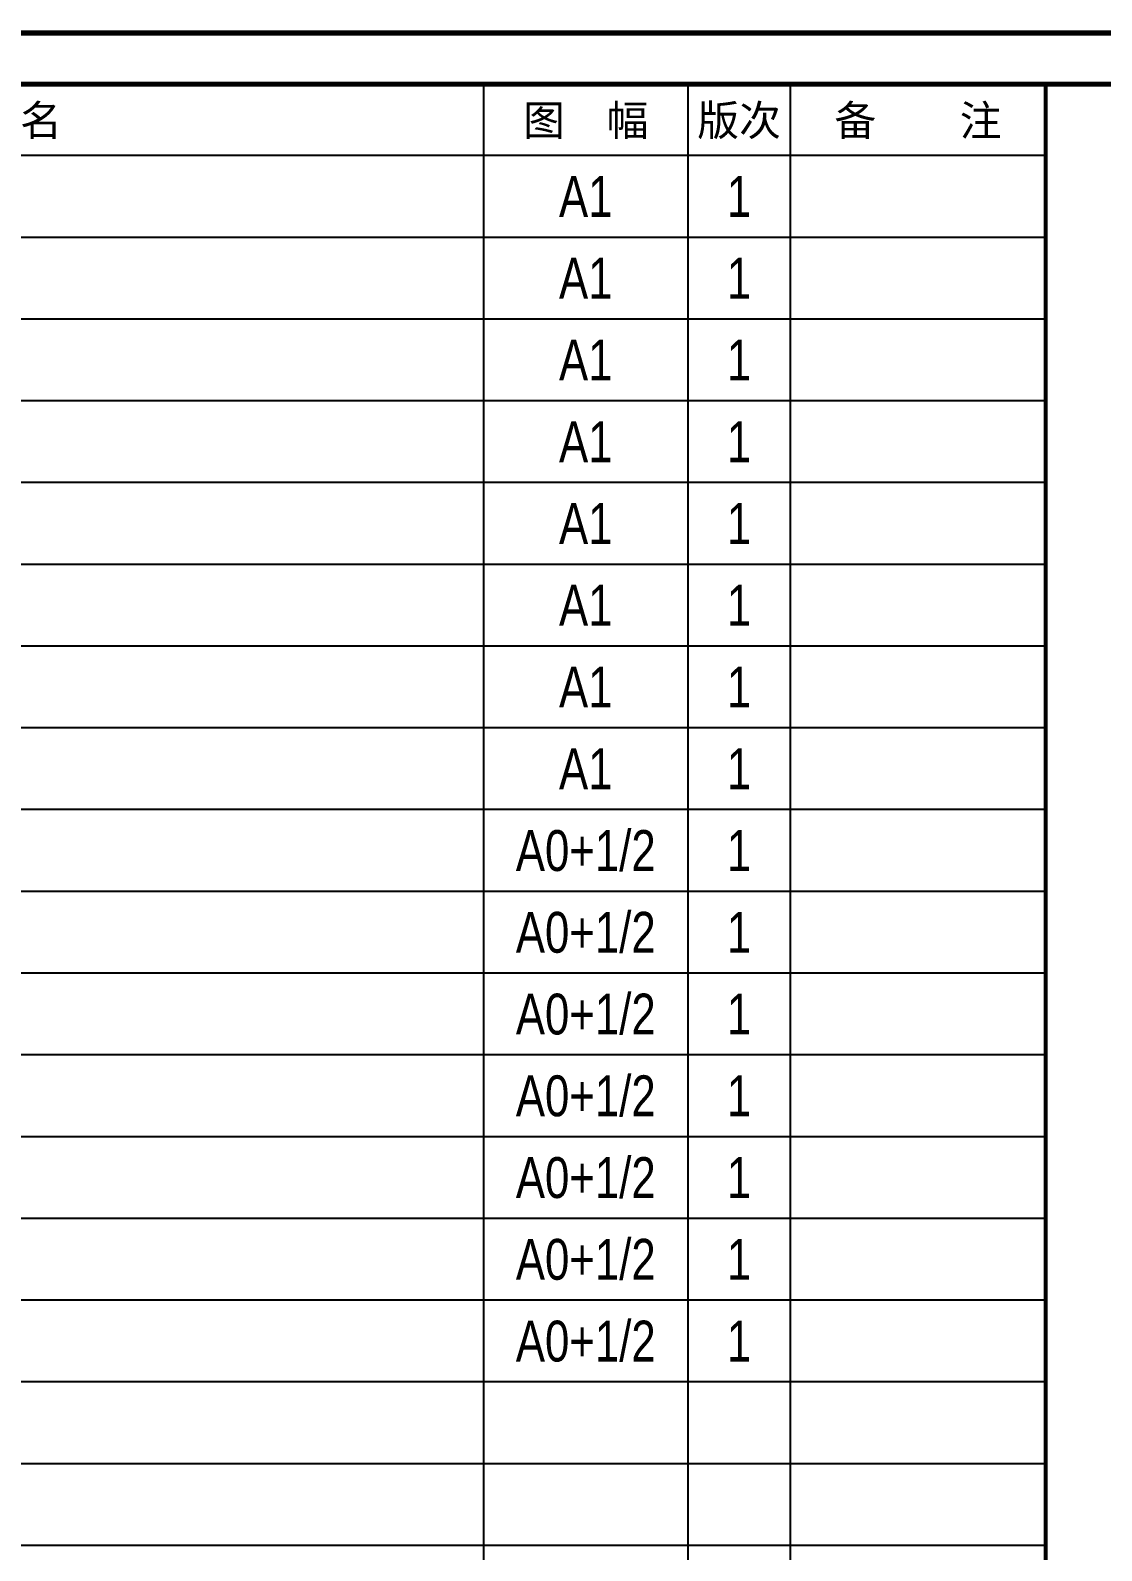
# Model space of a CAD drawing. Extents: x -1396510 to 1250330, y -1892470 to 1623980.
# Drawn here: x -614393 to -603914, y -1241220 to -1226345 of the extents above; entities that cross this region are included whole.
import ezdxf
from ezdxf.enums import TextEntityAlignment as Align

# ---------------------------------------------------------------- set-up
doc = ezdxf.new("R2010")
doc.units = 0
doc.header["$LTSCALE"] = 1000
doc.header["$MEASUREMENT"] = 0
doc.layers.get('Defpoints').update_dxf_attribs({"color": 210})
doc.layers.add('0-cxFrame', color=155, linetype='Continuous')
doc.layers.add('0-cxText', color=131, linetype='Continuous', lineweight=25)
doc.styles.add('cx_biaoti', font='')
doc.styles.add('cx_tuming', font='simhei.ttf')
doc.styles.add('cx_tuqian1', font='')
doc.styles.add('标注', font='bzxw', dxfattribs={"width": 0.8, "bigfont": 'bzhz'})
doc.styles.add('黑体', font='simhei.ttf', dxfattribs={"height": 12})
doc.styles.get('cx_biaoti').set_extended_font_data('SimSun')
doc.styles.get('cx_tuqian1').set_extended_font_data('SimSun')

# ---------------------------------------------------------------- blocks, each defined once
blk = doc.blocks.new('T-目录35(Dragon)')
for p, q in [((13500, 28700), (13500, 0)), ((15500, 28700), (15500, 0)), ((16500, 28700), (16500, 0)), ((19000, 28000), (0, 28000)), ((19000, 27200), (0, 27200)), ((19000, 26400), (0, 26400)), ((19000, 25600), (0, 25600)), ((19000, 24800), (0, 24800)), ((19000, 24000), (0, 24000)), ((19000, 23200), (0, 23200)), ((19000, 22400), (0, 22400)), ((19000, 21600), (0, 21600)), ((19000, 20800), (0, 20800)), ((19000, 20000), (0, 20000)), ((19000, 19200), (0, 19200)), ((19000, 18400), (0, 18400)), ((19000, 17600), (0, 17600)), ((19000, 16800), (0, 16800)), ((19000, 16000), (0, 16000)), ((19000, 15200), (0, 15200)), ((19000, 14400), (0, 14400))]:
    blk.add_line(p, q)
at = {"const_width": 40}
blk.add_lwpolyline([(0, 28700), (19000, 28700), (19000, 0), (0, 0)], close=True, dxfattribs=at)
at = {"style": 'cx_biaoti'}
for s, p in [('图        名', (8150, 28350)), ('图  幅', (14500, 28350)), ('版次', (16000, 28350)), ('备    注', (17750, 28350))]:
    blk.add_text(s, height=300, dxfattribs=at).set_placement(p, align=Align.MIDDLE)
blk = doc.blocks.new('TK22.A3 L(Dragon)')
at = {"layer": '0-cxFrame', "color": 7, "const_width": 0.5}
blk.add_lwpolyline([(0, 0), (-420, 0), (-420, 297), (0, 297)], close=True, dxfattribs=at)
at = {"layer": '0-cxFrame', "const_width": 0.5}
blk.add_lwpolyline([(-75, 5), (-400, 5), (-400, 292), (-75, 292)], close=True, dxfattribs=at)
at = {"style": '黑体', "flags": 4}
blk.add_attdef('图幅', text='', height=3.3, dxfattribs=at).set_placement((-30, 1), align=Align.RIGHT)
at = {"layer": '0-cxText', "flags": 4}
for tag, height, style, p in [('建设单位', 3.5, 'cx_tuming', (-40, 170)), ('项目名称', 3.5, 'cx_tuming', (-40, 140)), ('子项名称', 3.5, 'cx_tuming', (-40, 110)), ('工程编号', 3.3, 'cx_tuqian1', (-30, 95)), ('图名1', 3.5, 'cx_tuming', (-40, 75.5)), ('图名2', 3.5, 'cx_tuming', (-40, 69.5)), ('图名3', 3.5, 'cx_tuming', (-40, 63.5)), ('出图日期', 3.3, 'cx_tuqian1', (-34, 55)), ('专业', 3.3, 'cx_tuqian1', (-50, 47)), ('图号', 3.3, 'cx_tuqian1', (-50, 39)), ('版次', 3.3, 'cx_tuqian1', (-15, 39))]:
    blk.add_attdef(tag, text='', height=height, dxfattribs=dict(at, style=style)).set_placement(p, align=Align.MIDDLE)
at = {"layer": 'Defpoints', "color": 6, "flags": 4}
for tag, height, style, p in [('dwfname', 4, 'cx_tuqian1', (-77, 7)), ('tufu', 3.3, '黑体', (-7, 7))]:
    blk.add_attdef(tag, text='', height=height, dxfattribs=dict(at, style=style)).set_placement(p, align=Align.RIGHT)

msp = doc.modelspace()

# ---------------------------------------------------------------- block references
at = {"layer": '0-cxFrame', "xscale": 100, "yscale": 100, "zscale": 100}
msp.add_blockref('TK22.A3 L(Dragon)', (-593460, -1256070), dxfattribs=at)
at = {"layer": '0-cxFrame'}
msp.add_blockref('T-目录35(Dragon)', (-623460, -1255570), dxfattribs=at)

# ---------------------------------------------------------------- texts
at = {"layer": '0-cxText', "style": '标注', "width": 0.8}
for s, p in [('A1', (-608960, -1227970)), ('1', (-607460, -1227970)), ('A1', (-608960, -1228770)), ('1', (-607460, -1228770)), ('A1', (-608960, -1229570)), ('1', (-607460, -1229570)), ('A1', (-608960, -1230370)), ('1', (-607460, -1230370)), ('A1', (-608960, -1231170)), ('1', (-607460, -1231170)), ('A1', (-608960, -1231970)), ('1', (-607460, -1231970)), ('A1', (-608960, -1232770)), ('1', (-607460, -1232770)), ('A1', (-608960, -1233570)), ('1', (-607460, -1233570)), ('A0+1/2', (-608960, -1234370)), ('1', (-607460, -1234370)), ('A0+1/2', (-608960, -1235170)), ('1', (-607460, -1235170)), ('A0+1/2', (-608960, -1235970)), ('1', (-607460, -1235970)), ('A0+1/2', (-608960, -1236770)), ('1', (-607460, -1236770)), ('A0+1/2', (-608960, -1237570)), ('1', (-607460, -1237570)), ('A0+1/2', (-608960, -1238370)), ('1', (-607460, -1238370)), ('A0+1/2', (-608960, -1239170)), ('1', (-607460, -1239170))]:
    msp.add_text(s, height=400, dxfattribs=at).set_placement(p, align=Align.MIDDLE_CENTER)

doc.saveas('drawing.dxf')
